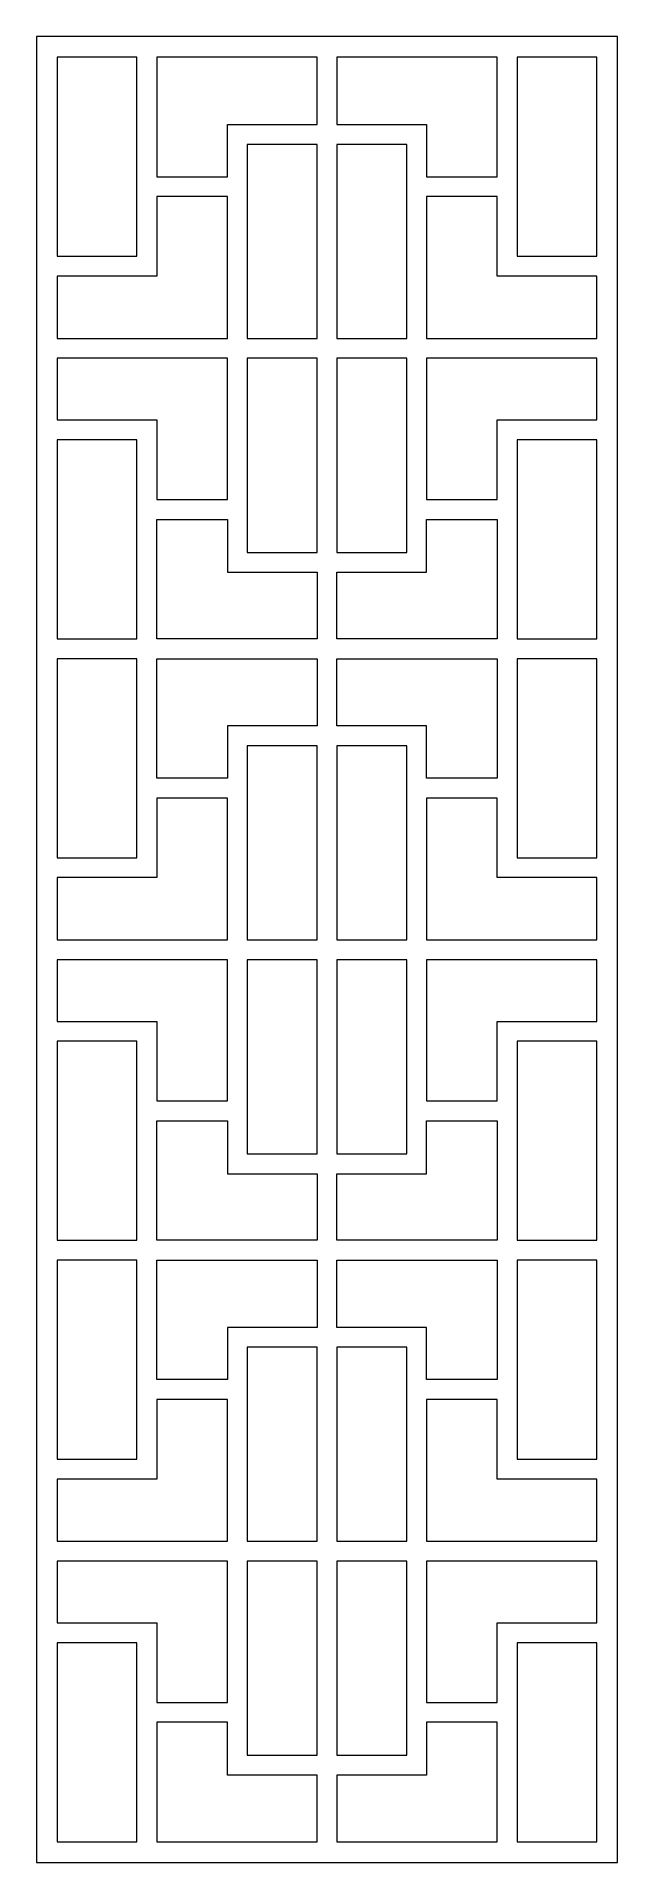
# Model space of a CAD drawing. Header units: centimetres. Extents: x -4.3 to 5.2, y -16 to 13.9.
import ezdxf

# ---------------------------------------------------------------- set-up
doc = ezdxf.new("R2010")
doc.units = ezdxf.units.CM
doc.header["$MEASUREMENT"] = 0
doc.layers.add('layer 1', color=7, linetype='Continuous')

msp = doc.modelspace()

# ---------------------------------------------------------------- linework, layer by layer
at = {"layer": 'layer 1', "color": 242, "lineweight": 9}
for points, knots in [([(-4.3265, 13.88277), (-4.3265, 13.88277), (5.18367, 13.88277), (5.18367, 13.88277), (5.18367, 13.88277), (5.18367, 13.88277), (5.18367, -16.00633), (5.18367, -16.00633), (5.18367, -16.00633), (5.18367, -16.00633), (-4.3265, -16.00633), (-4.3265, -16.00633), (-4.3265, -16.00633), (-4.3265, -16.00633), (-4.3265, 13.88277), (-4.3265, 13.88277)], [0, 0, 0, 0, 0.2, 0.2, 0.2, 0.2, 0.4, 0.4, 0.4, 0.4, 0.6, 0.6, 0.6, 0.6, 1, 1, 1, 1]), ([(-2.68264, 13.54312), (-2.68264, 13.54312), (-2.68264, 10.28558), (-2.68264, 10.28558), (-2.68264, 10.28558), (-2.68264, 10.28558), (-3.98685, 10.28558), (-3.98685, 10.28558), (-3.98685, 10.28558), (-3.98685, 10.28558), (-3.98685, 13.54312), (-3.98685, 13.54312), (-3.98685, 13.54312), (-3.98685, 13.54312), (-2.68264, 13.54312), (-2.68264, 13.54312)], [0, 0, 0, 0, 0.2, 0.2, 0.2, 0.2, 0.4, 0.4, 0.4, 0.4, 0.6, 0.6, 0.6, 0.6, 1, 1, 1, 1]), ([(0.26545, 13.54312), (0.26545, 13.54312), (0.26545, 12.44297), (0.26545, 12.44297), (0.26545, 12.44297), (0.26545, 12.44297), (-1.20274, 12.44297), (-1.20274, 12.44297), (-1.20274, 12.44297), (-1.20274, 12.44297), (-1.20274, 11.5886), (-1.20274, 11.5886), (-1.20274, 11.5886), (-1.20274, 11.5886), (-2.35637, 11.5886), (-2.35637, 11.5886), (-2.35637, 11.5886), (-2.35637, 11.5886), (-2.35637, 13.54312), (-2.35637, 13.54312), (-2.35637, 13.54312), (-2.35637, 13.54312), (0.26545, 13.54312), (0.26545, 13.54312)], [0, 0, 0, 0, 0.14285714, 0.14285714, 0.14285714, 0.14285714, 0.28571429, 0.28571429, 0.28571429, 0.28571429, 0.42857143, 0.42857143, 0.42857143, 0.42857143, 0.57142857, 0.57142857, 0.57142857, 0.57142857, 0.71428571, 0.71428571, 0.71428571, 0.71428571, 1, 1, 1, 1]), ([(3.21354, 13.54312), (3.21354, 13.54312), (3.21354, 11.5886), (3.21354, 11.5886), (3.21354, 11.5886), (3.21354, 11.5886), (2.05991, 11.5886), (2.05991, 11.5886), (2.05991, 11.5886), (2.05991, 11.5886), (2.05991, 12.44297), (2.05991, 12.44297), (2.05991, 12.44297), (2.05991, 12.44297), (0.59172, 12.44297), (0.59172, 12.44297), (0.59172, 12.44297), (0.59172, 12.44297), (0.59172, 13.54312), (0.59172, 13.54312), (0.59172, 13.54312), (0.59172, 13.54312), (3.21354, 13.54312), (3.21354, 13.54312)], [0, 0, 0, 0, 0.14285714, 0.14285714, 0.14285714, 0.14285714, 0.28571429, 0.28571429, 0.28571429, 0.28571429, 0.42857143, 0.42857143, 0.42857143, 0.42857143, 0.57142857, 0.57142857, 0.57142857, 0.57142857, 0.71428571, 0.71428571, 0.71428571, 0.71428571, 1, 1, 1, 1]), ([(4.84402, 10.28558), (4.84402, 10.28558), (3.5398, 10.28558), (3.5398, 10.28558), (3.5398, 10.28558), (3.5398, 10.28558), (3.5398, 13.54312), (3.5398, 13.54312), (3.5398, 13.54312), (3.5398, 13.54312), (4.84402, 13.54312), (4.84402, 13.54312), (4.84402, 13.54312), (4.84402, 13.54312), (4.84402, 10.28558), (4.84402, 10.28558)], [0, 0, 0, 0, 0.2, 0.2, 0.2, 0.2, 0.4, 0.4, 0.4, 0.4, 0.6, 0.6, 0.6, 0.6, 1, 1, 1, 1]), ([(-0.87648, 12.11722), (-0.87648, 12.11722), (0.26545, 12.11722), (0.26545, 12.11722), (0.26545, 12.11722), (0.26545, 12.11722), (0.26545, 8.94111), (0.26545, 8.94111), (0.26545, 8.94111), (0.26545, 8.94111), (-0.87648, 8.94111), (-0.87648, 8.94111), (-0.87648, 8.94111), (-0.87648, 8.94111), (-0.87648, 12.11722), (-0.87648, 12.11722)], [0, 0, 0, 0, 0.2, 0.2, 0.2, 0.2, 0.4, 0.4, 0.4, 0.4, 0.6, 0.6, 0.6, 0.6, 1, 1, 1, 1]), ([(0.59172, 12.11722), (0.59172, 12.11722), (1.73365, 12.11722), (1.73365, 12.11722), (1.73365, 12.11722), (1.73365, 12.11722), (1.73365, 8.94111), (1.73365, 8.94111), (1.73365, 8.94111), (1.73365, 8.94111), (0.59172, 8.94111), (0.59172, 8.94111), (0.59172, 8.94111), (0.59172, 8.94111), (0.59172, 12.11722), (0.59172, 12.11722)], [0, 0, 0, 0, 0.2, 0.2, 0.2, 0.2, 0.4, 0.4, 0.4, 0.4, 0.6, 0.6, 0.6, 0.6, 1, 1, 1, 1]), ([(-3.98685, 9.95982), (-3.44334, 9.95982), (-2.89987, 9.95982), (-2.35637, 9.95982), (-2.35637, 9.95982), (-2.35637, 9.95982), (-2.35637, 11.26284), (-2.35637, 11.26284), (-2.35637, 11.26284), (-2.35637, 11.26284), (-1.20274, 11.26284), (-1.20274, 11.26284), (-1.20274, 11.26284), (-1.20274, 11.26284), (-1.20274, 8.94111), (-1.20274, 8.94111), (-1.20274, 8.94111), (-1.20274, 8.94111), (-3.98685, 8.94111), (-3.98685, 8.94111), (-3.98685, 8.94111), (-3.98685, 8.94111), (-3.98685, 9.95982), (-3.98685, 9.95982)], [0, 0, 0, 0, 0.14285714, 0.14285714, 0.14285714, 0.14285714, 0.28571429, 0.28571429, 0.28571429, 0.28571429, 0.42857143, 0.42857143, 0.42857143, 0.42857143, 0.57142857, 0.57142857, 0.57142857, 0.57142857, 0.71428571, 0.71428571, 0.71428571, 0.71428571, 1, 1, 1, 1]), ([(4.84402, 8.94111), (4.84402, 8.94111), (2.05991, 8.94111), (2.05991, 8.94111), (2.05991, 8.94111), (2.05991, 8.94111), (2.05991, 11.26284), (2.05991, 11.26284), (2.05991, 11.26284), (2.05991, 11.26284), (3.21354, 11.26284), (3.21354, 11.26284), (3.21354, 11.26284), (3.21354, 11.26284), (3.21354, 9.95982), (3.21354, 9.95982), (3.21354, 9.95982), (3.75702, 9.95982), (4.30052, 9.95982), (4.84402, 9.95982), (4.84402, 9.95982), (4.84402, 9.95982), (4.84402, 8.94111), (4.84402, 8.94111)], [0, 0, 0, 0, 0.14285714, 0.14285714, 0.14285714, 0.14285714, 0.28571429, 0.28571429, 0.28571429, 0.28571429, 0.42857143, 0.42857143, 0.42857143, 0.42857143, 0.57142857, 0.57142857, 0.57142857, 0.57142857, 0.71428571, 0.71428571, 0.71428571, 0.71428571, 1, 1, 1, 1]), ([(-3.98685, 8.61536), (-3.98685, 8.61536), (-1.20274, 8.61536), (-1.20274, 8.61536), (-1.20274, 8.61536), (-1.20274, 8.61536), (-1.20274, 6.30397), (-1.20274, 6.30397), (-1.20274, 6.30397), (-1.20274, 6.30397), (-2.35637, 6.30397), (-2.35637, 6.30397), (-2.35637, 6.30397), (-2.35637, 6.30397), (-2.35637, 7.60699), (-2.35637, 7.60699), (-2.35637, 7.60699), (-2.89987, 7.60699), (-3.44334, 7.60699), (-3.98685, 7.60699), (-3.98685, 7.60699), (-3.98685, 7.60699), (-3.98685, 8.61536), (-3.98685, 8.61536)], [0, 0, 0, 0, 0.14285714, 0.14285714, 0.14285714, 0.14285714, 0.28571429, 0.28571429, 0.28571429, 0.28571429, 0.42857143, 0.42857143, 0.42857143, 0.42857143, 0.57142857, 0.57142857, 0.57142857, 0.57142857, 0.71428571, 0.71428571, 0.71428571, 0.71428571, 1, 1, 1, 1]), ([(0.26545, 5.43925), (0.26545, 5.43925), (-0.87648, 5.43925), (-0.87648, 5.43925), (-0.87648, 5.43925), (-0.87648, 5.43925), (-0.87648, 8.61536), (-0.87648, 8.61536), (-0.87648, 8.61536), (-0.87648, 8.61536), (0.26545, 8.61536), (0.26545, 8.61536), (0.26545, 8.61536), (0.26545, 8.61536), (0.26545, 5.43925), (0.26545, 5.43925)], [0, 0, 0, 0, 0.2, 0.2, 0.2, 0.2, 0.4, 0.4, 0.4, 0.4, 0.6, 0.6, 0.6, 0.6, 1, 1, 1, 1]), ([(1.73365, 8.61536), (1.73365, 8.61536), (1.73365, 5.43925), (1.73365, 5.43925), (1.73365, 5.43925), (1.73365, 5.43925), (0.59172, 5.43925), (0.59172, 5.43925), (0.59172, 5.43925), (0.59172, 5.43925), (0.59172, 8.61536), (0.59172, 8.61536), (0.59172, 8.61536), (0.59172, 8.61536), (1.73365, 8.61536), (1.73365, 8.61536)], [0, 0, 0, 0, 0.2, 0.2, 0.2, 0.2, 0.4, 0.4, 0.4, 0.4, 0.6, 0.6, 0.6, 0.6, 1, 1, 1, 1]), ([(4.84402, 7.60699), (4.30052, 7.60699), (3.75702, 7.60699), (3.21354, 7.60699), (3.21354, 7.60699), (3.21354, 7.60699), (3.21354, 6.30397), (3.21354, 6.30397), (3.21354, 6.30397), (3.21354, 6.30397), (2.05991, 6.30397), (2.05991, 6.30397), (2.05991, 6.30397), (2.05991, 6.30397), (2.05991, 8.61536), (2.05991, 8.61536), (2.05991, 8.61536), (2.05991, 8.61536), (4.84402, 8.61536), (4.84402, 8.61536), (4.84402, 8.61536), (4.84402, 8.61536), (4.84402, 7.60699), (4.84402, 7.60699)], [0, 0, 0, 0, 0.14285714, 0.14285714, 0.14285714, 0.14285714, 0.28571429, 0.28571429, 0.28571429, 0.28571429, 0.42857143, 0.42857143, 0.42857143, 0.42857143, 0.57142857, 0.57142857, 0.57142857, 0.57142857, 0.71428571, 0.71428571, 0.71428571, 0.71428571, 1, 1, 1, 1]), ([(-3.98685, 7.28123), (-3.98685, 7.28123), (-2.68264, 7.28123), (-2.68264, 7.28123), (-2.68264, 7.28123), (-2.68264, 7.28123), (-2.68264, 4.02369), (-2.68264, 4.02369), (-2.68264, 4.02369), (-2.68264, 4.02369), (-3.98685, 4.02369), (-3.98685, 4.02369), (-3.98685, 4.02369), (-3.98685, 4.02369), (-3.98685, 7.28123), (-3.98685, 7.28123)], [0, 0, 0, 0, 0.2, 0.2, 0.2, 0.2, 0.4, 0.4, 0.4, 0.4, 0.6, 0.6, 0.6, 0.6, 1, 1, 1, 1]), ([(4.84402, 4.02369), (4.84402, 4.02369), (3.5398, 4.02369), (3.5398, 4.02369), (3.5398, 4.02369), (3.5398, 4.02369), (3.5398, 7.28123), (3.5398, 7.28123), (3.5398, 7.28123), (3.5398, 7.28123), (4.84402, 7.28123), (4.84402, 7.28123), (4.84402, 7.28123), (4.84402, 7.28123), (4.84402, 4.02369), (4.84402, 4.02369)], [0, 0, 0, 0, 0.2, 0.2, 0.2, 0.2, 0.4, 0.4, 0.4, 0.4, 0.6, 0.6, 0.6, 0.6, 1, 1, 1, 1]), ([(-2.35637, 5.97821), (-2.35637, 5.97821), (-2.35637, 4.02369), (-2.35637, 4.02369), (-2.35637, 4.02369), (-2.35637, 4.02369), (0.26545, 4.02369), (0.26545, 4.02369), (0.26545, 4.02369), (0.26545, 4.02369), (0.26545, 5.11349), (0.26545, 5.11349), (0.26545, 5.11349), (0.26545, 5.11349), (-1.20274, 5.11349), (-1.20274, 5.11349), (-1.20274, 5.11349), (-1.20274, 5.11349), (-1.20274, 5.97821), (-1.20274, 5.97821), (-1.20274, 5.97821), (-1.20274, 5.97821), (-2.35637, 5.97821), (-2.35637, 5.97821)], [0, 0, 0, 0, 0.14285714, 0.14285714, 0.14285714, 0.14285714, 0.28571429, 0.28571429, 0.28571429, 0.28571429, 0.42857143, 0.42857143, 0.42857143, 0.42857143, 0.57142857, 0.57142857, 0.57142857, 0.57142857, 0.71428571, 0.71428571, 0.71428571, 0.71428571, 1, 1, 1, 1]), ([(2.05991, 5.97821), (2.05991, 5.97821), (2.05991, 5.11349), (2.05991, 5.11349), (2.05991, 5.11349), (2.05991, 5.11349), (0.59172, 5.11349), (0.59172, 5.11349), (0.59172, 5.11349), (0.59172, 5.11349), (0.59172, 4.02369), (0.59172, 4.02369), (0.59172, 4.02369), (0.59172, 4.02369), (3.21354, 4.02369), (3.21354, 4.02369), (3.21354, 4.02369), (3.21354, 4.02369), (3.21354, 5.97821), (3.21354, 5.97821), (3.21354, 5.97821), (3.21354, 5.97821), (2.05991, 5.97821), (2.05991, 5.97821)], [0, 0, 0, 0, 0.14285714, 0.14285714, 0.14285714, 0.14285714, 0.28571429, 0.28571429, 0.28571429, 0.28571429, 0.42857143, 0.42857143, 0.42857143, 0.42857143, 0.57142857, 0.57142857, 0.57142857, 0.57142857, 0.71428571, 0.71428571, 0.71428571, 0.71428571, 1, 1, 1, 1]), ([(-3.98685, 3.69793), (-3.98685, 3.69793), (-2.68264, 3.69793), (-2.68264, 3.69793), (-2.68264, 3.69793), (-2.68264, 3.69793), (-2.68264, 0.44039), (-2.68264, 0.44039), (-2.68264, 0.44039), (-2.68264, 0.44039), (-3.98685, 0.44039), (-3.98685, 0.44039), (-3.98685, 0.44039), (-3.98685, 0.44039), (-3.98685, 3.69793), (-3.98685, 3.69793)], [0, 0, 0, 0, 0.2, 0.2, 0.2, 0.2, 0.4, 0.4, 0.4, 0.4, 0.6, 0.6, 0.6, 0.6, 1, 1, 1, 1]), ([(0.26545, 3.69793), (0.26545, 3.69793), (-2.35637, 3.69793), (-2.35637, 3.69793), (-2.35637, 3.69793), (-2.35637, 3.69793), (-2.35637, 1.74341), (-2.35637, 1.74341), (-2.35637, 1.74341), (-2.35637, 1.74341), (-1.20274, 1.74341), (-1.20274, 1.74341), (-1.20274, 1.74341), (-1.20274, 1.74341), (-1.20274, 2.59779), (-1.20274, 2.59779), (-1.20274, 2.59779), (-1.20274, 2.59779), (0.26545, 2.59779), (0.26545, 2.59779), (0.26545, 2.59779), (0.26545, 2.59779), (0.26545, 3.69793), (0.26545, 3.69793)], [0, 0, 0, 0, 0.14285714, 0.14285714, 0.14285714, 0.14285714, 0.28571429, 0.28571429, 0.28571429, 0.28571429, 0.42857143, 0.42857143, 0.42857143, 0.42857143, 0.57142857, 0.57142857, 0.57142857, 0.57142857, 0.71428571, 0.71428571, 0.71428571, 0.71428571, 1, 1, 1, 1]), ([(3.21354, 3.69793), (3.21354, 3.69793), (0.59172, 3.69793), (0.59172, 3.69793), (0.59172, 3.69793), (0.59172, 3.69793), (0.59172, 2.59779), (0.59172, 2.59779), (0.59172, 2.59779), (0.59172, 2.59779), (2.05991, 2.59779), (2.05991, 2.59779), (2.05991, 2.59779), (2.05991, 2.59779), (2.05991, 1.74341), (2.05991, 1.74341), (2.05991, 1.74341), (2.05991, 1.74341), (3.21354, 1.74341), (3.21354, 1.74341), (3.21354, 1.74341), (3.21354, 1.74341), (3.21354, 3.69793), (3.21354, 3.69793)], [0, 0, 0, 0, 0.14285714, 0.14285714, 0.14285714, 0.14285714, 0.28571429, 0.28571429, 0.28571429, 0.28571429, 0.42857143, 0.42857143, 0.42857143, 0.42857143, 0.57142857, 0.57142857, 0.57142857, 0.57142857, 0.71428571, 0.71428571, 0.71428571, 0.71428571, 1, 1, 1, 1]), ([(4.84402, 0.44039), (4.84402, 0.44039), (3.5398, 0.44039), (3.5398, 0.44039), (3.5398, 0.44039), (3.5398, 0.44039), (3.5398, 3.69793), (3.5398, 3.69793), (3.5398, 3.69793), (3.5398, 3.69793), (4.84402, 3.69793), (4.84402, 3.69793), (4.84402, 3.69793), (4.84402, 3.69793), (4.84402, 0.44039), (4.84402, 0.44039)], [0, 0, 0, 0, 0.2, 0.2, 0.2, 0.2, 0.4, 0.4, 0.4, 0.4, 0.6, 0.6, 0.6, 0.6, 1, 1, 1, 1]), ([(-0.87648, 2.27203), (-0.87648, 2.27203), (0.26545, 2.27203), (0.26545, 2.27203), (0.26545, 2.27203), (0.26545, 2.27203), (0.26545, -0.90407), (0.26545, -0.90407), (0.26545, -0.90407), (0.26545, -0.90407), (-0.87648, -0.90407), (-0.87648, -0.90407), (-0.87648, -0.90407), (-0.87648, -0.90407), (-0.87648, 2.27203), (-0.87648, 2.27203)], [0, 0, 0, 0, 0.2, 0.2, 0.2, 0.2, 0.4, 0.4, 0.4, 0.4, 0.6, 0.6, 0.6, 0.6, 1, 1, 1, 1]), ([(0.59172, 2.27203), (0.59172, 2.27203), (1.73365, 2.27203), (1.73365, 2.27203), (1.73365, 2.27203), (1.73365, 2.27203), (1.73365, -0.90407), (1.73365, -0.90407), (1.73365, -0.90407), (1.73365, -0.90407), (0.59172, -0.90407), (0.59172, -0.90407), (0.59172, -0.90407), (0.59172, -0.90407), (0.59172, 2.27203), (0.59172, 2.27203)], [0, 0, 0, 0, 0.2, 0.2, 0.2, 0.2, 0.4, 0.4, 0.4, 0.4, 0.6, 0.6, 0.6, 0.6, 1, 1, 1, 1]), ([(-3.98685, 0.11464), (-3.44334, 0.11464), (-2.89987, 0.11464), (-2.35637, 0.11464), (-2.35637, 0.11464), (-2.35637, 0.11464), (-2.35637, 1.41765), (-2.35637, 1.41765), (-2.35637, 1.41765), (-2.35637, 1.41765), (-1.20274, 1.41765), (-1.20274, 1.41765), (-1.20274, 1.41765), (-1.20274, 1.41765), (-1.20274, -0.90407), (-1.20274, -0.90407), (-1.20274, -0.90407), (-1.20274, -0.90407), (-3.98685, -0.90407), (-3.98685, -0.90407), (-3.98685, -0.90407), (-3.98685, -0.90407), (-3.98685, 0.11464), (-3.98685, 0.11464)], [0, 0, 0, 0, 0.14285714, 0.14285714, 0.14285714, 0.14285714, 0.28571429, 0.28571429, 0.28571429, 0.28571429, 0.42857143, 0.42857143, 0.42857143, 0.42857143, 0.57142857, 0.57142857, 0.57142857, 0.57142857, 0.71428571, 0.71428571, 0.71428571, 0.71428571, 1, 1, 1, 1]), ([(4.84402, -0.90407), (4.84402, -0.90407), (2.05991, -0.90407), (2.05991, -0.90407), (2.05991, -0.90407), (2.05991, -0.90407), (2.05991, 1.41765), (2.05991, 1.41765), (2.05991, 1.41765), (2.05991, 1.41765), (3.21354, 1.41765), (3.21354, 1.41765), (3.21354, 1.41765), (3.21354, 1.41765), (3.21354, 0.11464), (3.21354, 0.11464), (3.21354, 0.11464), (3.75702, 0.11464), (4.30052, 0.11464), (4.84402, 0.11464), (4.84402, 0.11464), (4.84402, 0.11464), (4.84402, -0.90407), (4.84402, -0.90407)], [0, 0, 0, 0, 0.14285714, 0.14285714, 0.14285714, 0.14285714, 0.28571429, 0.28571429, 0.28571429, 0.28571429, 0.42857143, 0.42857143, 0.42857143, 0.42857143, 0.57142857, 0.57142857, 0.57142857, 0.57142857, 0.71428571, 0.71428571, 0.71428571, 0.71428571, 1, 1, 1, 1]), ([(-3.98685, -1.22983), (-3.98685, -1.22983), (-1.20274, -1.22983), (-1.20274, -1.22983), (-1.20274, -1.22983), (-1.20274, -1.22983), (-1.20274, -3.54122), (-1.20274, -3.54122), (-1.20274, -3.54122), (-1.20274, -3.54122), (-2.35637, -3.54122), (-2.35637, -3.54122), (-2.35637, -3.54122), (-2.35637, -3.54122), (-2.35637, -2.2382), (-2.35637, -2.2382), (-2.35637, -2.2382), (-2.89987, -2.2382), (-3.44334, -2.2382), (-3.98685, -2.2382), (-3.98685, -2.2382), (-3.98685, -2.2382), (-3.98685, -1.22983), (-3.98685, -1.22983)], [0, 0, 0, 0, 0.14285714, 0.14285714, 0.14285714, 0.14285714, 0.28571429, 0.28571429, 0.28571429, 0.28571429, 0.42857143, 0.42857143, 0.42857143, 0.42857143, 0.57142857, 0.57142857, 0.57142857, 0.57142857, 0.71428571, 0.71428571, 0.71428571, 0.71428571, 1, 1, 1, 1]), ([(0.26545, -4.40594), (0.26545, -4.40594), (-0.87648, -4.40594), (-0.87648, -4.40594), (-0.87648, -4.40594), (-0.87648, -4.40594), (-0.87648, -1.22983), (-0.87648, -1.22983), (-0.87648, -1.22983), (-0.87648, -1.22983), (0.26545, -1.22983), (0.26545, -1.22983), (0.26545, -1.22983), (0.26545, -1.22983), (0.26545, -4.40594), (0.26545, -4.40594)], [0, 0, 0, 0, 0.2, 0.2, 0.2, 0.2, 0.4, 0.4, 0.4, 0.4, 0.6, 0.6, 0.6, 0.6, 1, 1, 1, 1]), ([(1.73365, -1.22983), (1.73365, -1.22983), (1.73365, -4.40594), (1.73365, -4.40594), (1.73365, -4.40594), (1.73365, -4.40594), (0.59172, -4.40594), (0.59172, -4.40594), (0.59172, -4.40594), (0.59172, -4.40594), (0.59172, -1.22983), (0.59172, -1.22983), (0.59172, -1.22983), (0.59172, -1.22983), (1.73365, -1.22983), (1.73365, -1.22983)], [0, 0, 0, 0, 0.2, 0.2, 0.2, 0.2, 0.4, 0.4, 0.4, 0.4, 0.6, 0.6, 0.6, 0.6, 1, 1, 1, 1]), ([(4.84402, -2.2382), (4.30052, -2.2382), (3.75702, -2.2382), (3.21354, -2.2382), (3.21354, -2.2382), (3.21354, -2.2382), (3.21354, -3.54122), (3.21354, -3.54122), (3.21354, -3.54122), (3.21354, -3.54122), (2.05991, -3.54122), (2.05991, -3.54122), (2.05991, -3.54122), (2.05991, -3.54122), (2.05991, -1.22983), (2.05991, -1.22983), (2.05991, -1.22983), (2.05991, -1.22983), (4.84402, -1.22983), (4.84402, -1.22983), (4.84402, -1.22983), (4.84402, -1.22983), (4.84402, -2.2382), (4.84402, -2.2382)], [0, 0, 0, 0, 0.14285714, 0.14285714, 0.14285714, 0.14285714, 0.28571429, 0.28571429, 0.28571429, 0.28571429, 0.42857143, 0.42857143, 0.42857143, 0.42857143, 0.57142857, 0.57142857, 0.57142857, 0.57142857, 0.71428571, 0.71428571, 0.71428571, 0.71428571, 1, 1, 1, 1]), ([(-3.98685, -2.56395), (-3.98685, -2.56395), (-2.68264, -2.56395), (-2.68264, -2.56395), (-2.68264, -2.56395), (-2.68264, -2.56395), (-2.68264, -5.8215), (-2.68264, -5.8215), (-2.68264, -5.8215), (-2.68264, -5.8215), (-3.98685, -5.8215), (-3.98685, -5.8215), (-3.98685, -5.8215), (-3.98685, -5.8215), (-3.98685, -2.56395), (-3.98685, -2.56395)], [0, 0, 0, 0, 0.2, 0.2, 0.2, 0.2, 0.4, 0.4, 0.4, 0.4, 0.6, 0.6, 0.6, 0.6, 1, 1, 1, 1]), ([(4.84402, -5.8215), (4.84402, -5.8215), (3.5398, -5.8215), (3.5398, -5.8215), (3.5398, -5.8215), (3.5398, -5.8215), (3.5398, -2.56395), (3.5398, -2.56395), (3.5398, -2.56395), (3.5398, -2.56395), (4.84402, -2.56395), (4.84402, -2.56395), (4.84402, -2.56395), (4.84402, -2.56395), (4.84402, -5.8215), (4.84402, -5.8215)], [0, 0, 0, 0, 0.2, 0.2, 0.2, 0.2, 0.4, 0.4, 0.4, 0.4, 0.6, 0.6, 0.6, 0.6, 1, 1, 1, 1]), ([(-2.35637, -3.86697), (-2.35637, -3.86697), (-2.35637, -5.8215), (-2.35637, -5.8215), (-2.35637, -5.8215), (-2.35637, -5.8215), (0.26545, -5.8215), (0.26545, -5.8215), (0.26545, -5.8215), (0.26545, -5.8215), (0.26545, -4.73169), (0.26545, -4.73169), (0.26545, -4.73169), (0.26545, -4.73169), (-1.20274, -4.73169), (-1.20274, -4.73169), (-1.20274, -4.73169), (-1.20274, -4.73169), (-1.20274, -3.86697), (-1.20274, -3.86697), (-1.20274, -3.86697), (-1.20274, -3.86697), (-2.35637, -3.86697), (-2.35637, -3.86697)], [0, 0, 0, 0, 0.14285714, 0.14285714, 0.14285714, 0.14285714, 0.28571429, 0.28571429, 0.28571429, 0.28571429, 0.42857143, 0.42857143, 0.42857143, 0.42857143, 0.57142857, 0.57142857, 0.57142857, 0.57142857, 0.71428571, 0.71428571, 0.71428571, 0.71428571, 1, 1, 1, 1]), ([(2.05991, -3.86697), (2.05991, -3.86697), (2.05991, -4.73169), (2.05991, -4.73169), (2.05991, -4.73169), (2.05991, -4.73169), (0.59172, -4.73169), (0.59172, -4.73169), (0.59172, -4.73169), (0.59172, -4.73169), (0.59172, -5.8215), (0.59172, -5.8215), (0.59172, -5.8215), (0.59172, -5.8215), (3.21354, -5.8215), (3.21354, -5.8215), (3.21354, -5.8215), (3.21354, -5.8215), (3.21354, -3.86697), (3.21354, -3.86697), (3.21354, -3.86697), (3.21354, -3.86697), (2.05991, -3.86697), (2.05991, -3.86697)], [0, 0, 0, 0, 0.14285714, 0.14285714, 0.14285714, 0.14285714, 0.28571429, 0.28571429, 0.28571429, 0.28571429, 0.42857143, 0.42857143, 0.42857143, 0.42857143, 0.57142857, 0.57142857, 0.57142857, 0.57142857, 0.71428571, 0.71428571, 0.71428571, 0.71428571, 1, 1, 1, 1]), ([(-3.98685, -6.14726), (-3.98685, -6.14726), (-2.68264, -6.14726), (-2.68264, -6.14726), (-2.68264, -6.14726), (-2.68264, -6.14726), (-2.68264, -9.40479), (-2.68264, -9.40479), (-2.68264, -9.40479), (-2.68264, -9.40479), (-3.98685, -9.40479), (-3.98685, -9.40479), (-3.98685, -9.40479), (-3.98685, -9.40479), (-3.98685, -6.14726), (-3.98685, -6.14726)], [0, 0, 0, 0, 0.2, 0.2, 0.2, 0.2, 0.4, 0.4, 0.4, 0.4, 0.6, 0.6, 0.6, 0.6, 1, 1, 1, 1]), ([(0.26545, -6.14726), (0.26545, -6.14726), (-2.35637, -6.14726), (-2.35637, -6.14726), (-2.35637, -6.14726), (-2.35637, -6.14726), (-2.35637, -8.10177), (-2.35637, -8.10177), (-2.35637, -8.10177), (-2.35637, -8.10177), (-1.20274, -8.10177), (-1.20274, -8.10177), (-1.20274, -8.10177), (-1.20274, -8.10177), (-1.20274, -7.24739), (-1.20274, -7.24739), (-1.20274, -7.24739), (-1.20274, -7.24739), (0.26545, -7.24739), (0.26545, -7.24739), (0.26545, -7.24739), (0.26545, -7.24739), (0.26545, -6.14726), (0.26545, -6.14726)], [0, 0, 0, 0, 0.14285714, 0.14285714, 0.14285714, 0.14285714, 0.28571429, 0.28571429, 0.28571429, 0.28571429, 0.42857143, 0.42857143, 0.42857143, 0.42857143, 0.57142857, 0.57142857, 0.57142857, 0.57142857, 0.71428571, 0.71428571, 0.71428571, 0.71428571, 1, 1, 1, 1]), ([(3.21354, -6.14726), (3.21354, -6.14726), (0.59172, -6.14726), (0.59172, -6.14726), (0.59172, -6.14726), (0.59172, -6.14726), (0.59172, -7.24739), (0.59172, -7.24739), (0.59172, -7.24739), (0.59172, -7.24739), (2.05991, -7.24739), (2.05991, -7.24739), (2.05991, -7.24739), (2.05991, -7.24739), (2.05991, -8.10177), (2.05991, -8.10177), (2.05991, -8.10177), (2.05991, -8.10177), (3.21354, -8.10177), (3.21354, -8.10177), (3.21354, -8.10177), (3.21354, -8.10177), (3.21354, -6.14726), (3.21354, -6.14726)], [0, 0, 0, 0, 0.14285714, 0.14285714, 0.14285714, 0.14285714, 0.28571429, 0.28571429, 0.28571429, 0.28571429, 0.42857143, 0.42857143, 0.42857143, 0.42857143, 0.57142857, 0.57142857, 0.57142857, 0.57142857, 0.71428571, 0.71428571, 0.71428571, 0.71428571, 1, 1, 1, 1]), ([(4.84402, -9.40479), (4.84402, -9.40479), (3.5398, -9.40479), (3.5398, -9.40479), (3.5398, -9.40479), (3.5398, -9.40479), (3.5398, -6.14726), (3.5398, -6.14726), (3.5398, -6.14726), (3.5398, -6.14726), (4.84402, -6.14726), (4.84402, -6.14726), (4.84402, -6.14726), (4.84402, -6.14726), (4.84402, -9.40479), (4.84402, -9.40479)], [0, 0, 0, 0, 0.2, 0.2, 0.2, 0.2, 0.4, 0.4, 0.4, 0.4, 0.6, 0.6, 0.6, 0.6, 1, 1, 1, 1]), ([(-0.87648, -7.57315), (-0.87648, -7.57315), (0.26545, -7.57315), (0.26545, -7.57315), (0.26545, -7.57315), (0.26545, -7.57315), (0.26545, -10.74926), (0.26545, -10.74926), (0.26545, -10.74926), (0.26545, -10.74926), (-0.87648, -10.74926), (-0.87648, -10.74926), (-0.87648, -10.74926), (-0.87648, -10.74926), (-0.87648, -7.57315), (-0.87648, -7.57315)], [0, 0, 0, 0, 0.2, 0.2, 0.2, 0.2, 0.4, 0.4, 0.4, 0.4, 0.6, 0.6, 0.6, 0.6, 1, 1, 1, 1]), ([(0.59172, -7.57315), (0.59172, -7.57315), (1.73365, -7.57315), (1.73365, -7.57315), (1.73365, -7.57315), (1.73365, -7.57315), (1.73365, -10.74926), (1.73365, -10.74926), (1.73365, -10.74926), (1.73365, -10.74926), (0.59172, -10.74926), (0.59172, -10.74926), (0.59172, -10.74926), (0.59172, -10.74926), (0.59172, -7.57315), (0.59172, -7.57315)], [0, 0, 0, 0, 0.2, 0.2, 0.2, 0.2, 0.4, 0.4, 0.4, 0.4, 0.6, 0.6, 0.6, 0.6, 1, 1, 1, 1]), ([(-3.98685, -9.73055), (-3.44334, -9.73055), (-2.89987, -9.73055), (-2.35637, -9.73055), (-2.35637, -9.73055), (-2.35637, -9.73055), (-2.35637, -8.42753), (-2.35637, -8.42753), (-2.35637, -8.42753), (-2.35637, -8.42753), (-1.20274, -8.42753), (-1.20274, -8.42753), (-1.20274, -8.42753), (-1.20274, -8.42753), (-1.20274, -10.74926), (-1.20274, -10.74926), (-1.20274, -10.74926), (-1.20274, -10.74926), (-3.98685, -10.74926), (-3.98685, -10.74926), (-3.98685, -10.74926), (-3.98685, -10.74926), (-3.98685, -9.73055), (-3.98685, -9.73055)], [0, 0, 0, 0, 0.14285714, 0.14285714, 0.14285714, 0.14285714, 0.28571429, 0.28571429, 0.28571429, 0.28571429, 0.42857143, 0.42857143, 0.42857143, 0.42857143, 0.57142857, 0.57142857, 0.57142857, 0.57142857, 0.71428571, 0.71428571, 0.71428571, 0.71428571, 1, 1, 1, 1]), ([(4.84402, -10.74926), (4.84402, -10.74926), (2.05991, -10.74926), (2.05991, -10.74926), (2.05991, -10.74926), (2.05991, -10.74926), (2.05991, -8.42753), (2.05991, -8.42753), (2.05991, -8.42753), (2.05991, -8.42753), (3.21354, -8.42753), (3.21354, -8.42753), (3.21354, -8.42753), (3.21354, -8.42753), (3.21354, -9.73055), (3.21354, -9.73055), (3.21354, -9.73055), (3.75702, -9.73055), (4.30052, -9.73055), (4.84402, -9.73055), (4.84402, -9.73055), (4.84402, -9.73055), (4.84402, -10.74926), (4.84402, -10.74926)], [0, 0, 0, 0, 0.14285714, 0.14285714, 0.14285714, 0.14285714, 0.28571429, 0.28571429, 0.28571429, 0.28571429, 0.42857143, 0.42857143, 0.42857143, 0.42857143, 0.57142857, 0.57142857, 0.57142857, 0.57142857, 0.71428571, 0.71428571, 0.71428571, 0.71428571, 1, 1, 1, 1]), ([(-3.98685, -11.07501), (-3.98685, -11.07501), (-1.20274, -11.07501), (-1.20274, -11.07501), (-1.20274, -11.07501), (-1.20274, -11.07501), (-1.20274, -13.3864), (-1.20274, -13.3864), (-1.20274, -13.3864), (-1.20274, -13.3864), (-2.35637, -13.3864), (-2.35637, -13.3864), (-2.35637, -13.3864), (-2.35637, -13.3864), (-2.35637, -12.08338), (-2.35637, -12.08338), (-2.35637, -12.08338), (-2.89987, -12.08338), (-3.44334, -12.08338), (-3.98685, -12.08338), (-3.98685, -12.08338), (-3.98685, -12.08338), (-3.98685, -11.07501), (-3.98685, -11.07501)], [0, 0, 0, 0, 0.14285714, 0.14285714, 0.14285714, 0.14285714, 0.28571429, 0.28571429, 0.28571429, 0.28571429, 0.42857143, 0.42857143, 0.42857143, 0.42857143, 0.57142857, 0.57142857, 0.57142857, 0.57142857, 0.71428571, 0.71428571, 0.71428571, 0.71428571, 1, 1, 1, 1]), ([(0.26545, -14.25112), (0.26545, -14.25112), (-0.87648, -14.25112), (-0.87648, -14.25112), (-0.87648, -14.25112), (-0.87648, -14.25112), (-0.87648, -11.07501), (-0.87648, -11.07501), (-0.87648, -11.07501), (-0.87648, -11.07501), (0.26545, -11.07501), (0.26545, -11.07501), (0.26545, -11.07501), (0.26545, -11.07501), (0.26545, -14.25112), (0.26545, -14.25112)], [0, 0, 0, 0, 0.2, 0.2, 0.2, 0.2, 0.4, 0.4, 0.4, 0.4, 0.6, 0.6, 0.6, 0.6, 1, 1, 1, 1]), ([(1.73365, -11.07501), (1.73365, -11.07501), (1.73365, -14.25112), (1.73365, -14.25112), (1.73365, -14.25112), (1.73365, -14.25112), (0.59172, -14.25112), (0.59172, -14.25112), (0.59172, -14.25112), (0.59172, -14.25112), (0.59172, -11.07501), (0.59172, -11.07501), (0.59172, -11.07501), (0.59172, -11.07501), (1.73365, -11.07501), (1.73365, -11.07501)], [0, 0, 0, 0, 0.2, 0.2, 0.2, 0.2, 0.4, 0.4, 0.4, 0.4, 0.6, 0.6, 0.6, 0.6, 1, 1, 1, 1]), ([(4.84402, -12.08338), (4.30052, -12.08338), (3.75702, -12.08338), (3.21354, -12.08338), (3.21354, -12.08338), (3.21354, -12.08338), (3.21354, -13.3864), (3.21354, -13.3864), (3.21354, -13.3864), (3.21354, -13.3864), (2.05991, -13.3864), (2.05991, -13.3864), (2.05991, -13.3864), (2.05991, -13.3864), (2.05991, -11.07501), (2.05991, -11.07501), (2.05991, -11.07501), (2.05991, -11.07501), (4.84402, -11.07501), (4.84402, -11.07501), (4.84402, -11.07501), (4.84402, -11.07501), (4.84402, -12.08338), (4.84402, -12.08338)], [0, 0, 0, 0, 0.14285714, 0.14285714, 0.14285714, 0.14285714, 0.28571429, 0.28571429, 0.28571429, 0.28571429, 0.42857143, 0.42857143, 0.42857143, 0.42857143, 0.57142857, 0.57142857, 0.57142857, 0.57142857, 0.71428571, 0.71428571, 0.71428571, 0.71428571, 1, 1, 1, 1]), ([(-3.98685, -12.40914), (-3.98685, -12.40914), (-2.68264, -12.40914), (-2.68264, -12.40914), (-2.68264, -12.40914), (-2.68264, -12.40914), (-2.68264, -15.66668), (-2.68264, -15.66668), (-2.68264, -15.66668), (-2.68264, -15.66668), (-3.98685, -15.66668), (-3.98685, -15.66668), (-3.98685, -15.66668), (-3.98685, -15.66668), (-3.98685, -12.40914), (-3.98685, -12.40914)], [0, 0, 0, 0, 0.2, 0.2, 0.2, 0.2, 0.4, 0.4, 0.4, 0.4, 0.6, 0.6, 0.6, 0.6, 1, 1, 1, 1]), ([(3.5398, -15.66668), (3.5398, -15.66668), (3.5398, -12.40914), (3.5398, -12.40914), (3.5398, -12.40914), (3.5398, -12.40914), (4.84402, -12.40914), (4.84402, -12.40914), (4.84402, -12.40914), (4.84402, -12.40914), (4.84402, -15.66668), (4.84402, -15.66668), (4.84402, -15.66668), (4.84402, -15.66668), (3.5398, -15.66668), (3.5398, -15.66668)], [0, 0, 0, 0, 0.2, 0.2, 0.2, 0.2, 0.4, 0.4, 0.4, 0.4, 0.6, 0.6, 0.6, 0.6, 1, 1, 1, 1]), ([(-2.35637, -15.66668), (-2.35637, -15.66668), (-2.35637, -13.71215), (-2.35637, -13.71215), (-2.35637, -13.71215), (-2.35637, -13.71215), (-1.20274, -13.71215), (-1.20274, -13.71215), (-1.20274, -13.71215), (-1.20274, -13.71215), (-1.20274, -14.57688), (-1.20274, -14.57688), (-1.20274, -14.57688), (-1.20274, -14.57688), (0.26545, -14.57688), (0.26545, -14.57688), (0.26545, -14.57688), (0.26545, -14.57688), (0.26545, -15.66668), (0.26545, -15.66668), (0.26545, -15.66668), (0.26545, -15.66668), (-2.35637, -15.66668), (-2.35637, -15.66668)], [0, 0, 0, 0, 0.14285714, 0.14285714, 0.14285714, 0.14285714, 0.28571429, 0.28571429, 0.28571429, 0.28571429, 0.42857143, 0.42857143, 0.42857143, 0.42857143, 0.57142857, 0.57142857, 0.57142857, 0.57142857, 0.71428571, 0.71428571, 0.71428571, 0.71428571, 1, 1, 1, 1]), ([(0.59172, -15.66668), (0.59172, -15.66668), (0.59172, -14.57688), (0.59172, -14.57688), (0.59172, -14.57688), (0.59172, -14.57688), (2.05991, -14.57688), (2.05991, -14.57688), (2.05991, -14.57688), (2.05991, -14.57688), (2.05991, -13.71215), (2.05991, -13.71215), (2.05991, -13.71215), (2.05991, -13.71215), (3.21354, -13.71215), (3.21354, -13.71215), (3.21354, -13.71215), (3.21354, -13.71215), (3.21354, -15.66668), (3.21354, -15.66668), (3.21354, -15.66668), (3.21354, -15.66668), (0.59172, -15.66668), (0.59172, -15.66668)], [0, 0, 0, 0, 0.14285714, 0.14285714, 0.14285714, 0.14285714, 0.28571429, 0.28571429, 0.28571429, 0.28571429, 0.42857143, 0.42857143, 0.42857143, 0.42857143, 0.57142857, 0.57142857, 0.57142857, 0.57142857, 0.71428571, 0.71428571, 0.71428571, 0.71428571, 1, 1, 1, 1])]:
    msp.add_open_spline(points, degree=3, knots=knots, dxfattribs=at)

doc.saveas('drawing.dxf')
